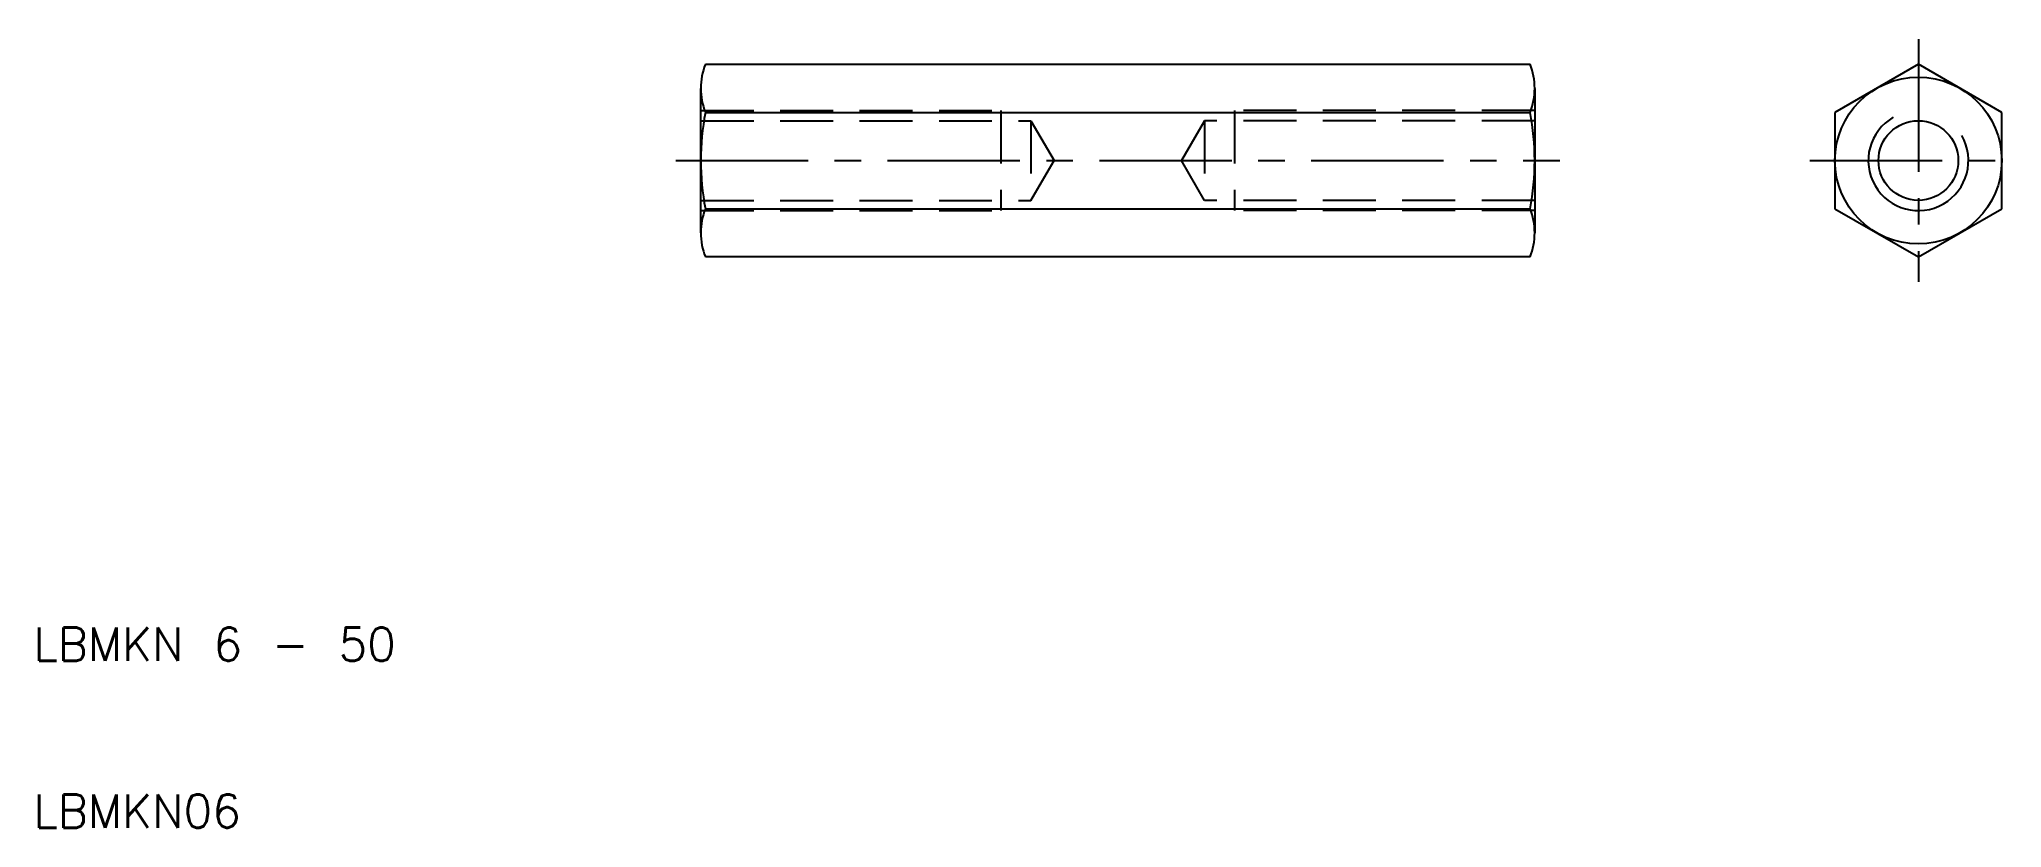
# Model space of a CAD drawing. Extents: x 10 to 128, y 10 to 57.
import ezdxf

# ---------------------------------------------------------------- set-up
doc = ezdxf.new("R2010")
doc.units = 0
doc.header["$LTSCALE"] = 0.25
doc.linetypes.add('CENTER', pattern=[50.8, 31.75, -6.35, 6.35, -6.35])
doc.linetypes.add('DASHED', pattern=[19.05, 12.7, -6.35])
doc.layers.get('0').update_dxf_attribs({"linetype": 'CONTINUOUS'})
doc.layers.add('CENTER', color=1, linetype='CENTER')
doc.styles.get("Standard").update_dxf_attribs({"font": 'txt.shx', "bigfont": 'extfont.shx'})

msp = doc.modelspace()

# ---------------------------------------------------------------- linework, layer by layer
for p, q in [((50.28, 55.77), (99.72, 55.77)), ((123, 55.77), (118, 52.89)), ((128, 52.89), (123, 55.77)), ((50, 50), (50, 54.33)), ((100, 54.33), (100, 45.67)), ((50.28, 52.89), (99.72, 52.89)), ((118, 52.89), (118, 47.11)), ((128, 47.11), (128, 52.89)), ((50, 47.61), (50, 50)), ((50, 45.67), (50, 47.61)), ((50.28, 47.11), (99.72, 47.11)), ((118, 47.11), (123, 44.23)), ((123, 44.23), (128, 47.11)), ((99.72, 44.23), (50.28, 44.23))]:
    msp.add_line(p, q)
at = {"color": 3, "linetype": 'DASHED'}
for p, q in [((50, 53), (68, 53)), ((68, 53), (68, 47)), ((100, 53), (82, 53)), ((82, 53), (82, 47)), ((50, 52.39), (69.8, 52.39)), ((69.8, 52.39), (71.18, 50)), ((69.8, 52.39), (69.8, 47.61)), ((80.2, 52.39), (78.82, 50)), ((100, 52.39), (80.2, 52.39)), ((80.2, 52.39), (80.2, 47.61)), ((69.8, 47.61), (71.18, 50)), ((80.2, 47.61), (78.82, 50)), ((50, 47.61), (69.8, 47.61)), ((100, 47.61), (80.2, 47.61)), ((50, 47), (68, 47)), ((100, 47), (82, 47))]:
    msp.add_line(p, q, dxfattribs=at)
for radius in [5, 2.39]:
    msp.add_circle((123, 50), radius)
for centre, radius, start, end in [((53.86, 54.33), 3.86, 158.0126, 180), ((96.14, 54.33), 3.86, 0, 21.9874), ((53.86, 54.33), 3.86, 180, 201.9874), ((96.14, 54.33), 3.86, 338.0126, 0), ((65, 50), 15, 168.9042, 191.0958), ((85, 50), 15, 348.9042, 11.0958), ((53.86, 45.67), 3.86, 158.0126, 180), ((96.14, 45.67), 3.86, 0, 21.9874), ((53.86, 45.67), 3.86, 180, 201.9874), ((96.14, 45.67), 3.86, 338.0126, 0)]:
    msp.add_arc(centre, radius, start, end)
at = {"color": 3}
msp.add_arc((123, 50), 3, 120, 30, dxfattribs=at)
at = {"layer": 'CENTER', "color": 1, "linetype": 'CENTER'}
for p, q in [((123, 57.27), (123, 42.73)), ((48.5, 50), (101.5, 50)), ((116.5, 50), (128, 50))]:
    msp.add_line(p, q, dxfattribs=at)

# ---------------------------------------------------------------- texts
for s, p in [('LBMKN 6 - 50', (10, 20)), ('LBMKN06', (10, 10))]:
    msp.add_text(s, height=2).set_placement(p)

doc.saveas('drawing.dxf')
